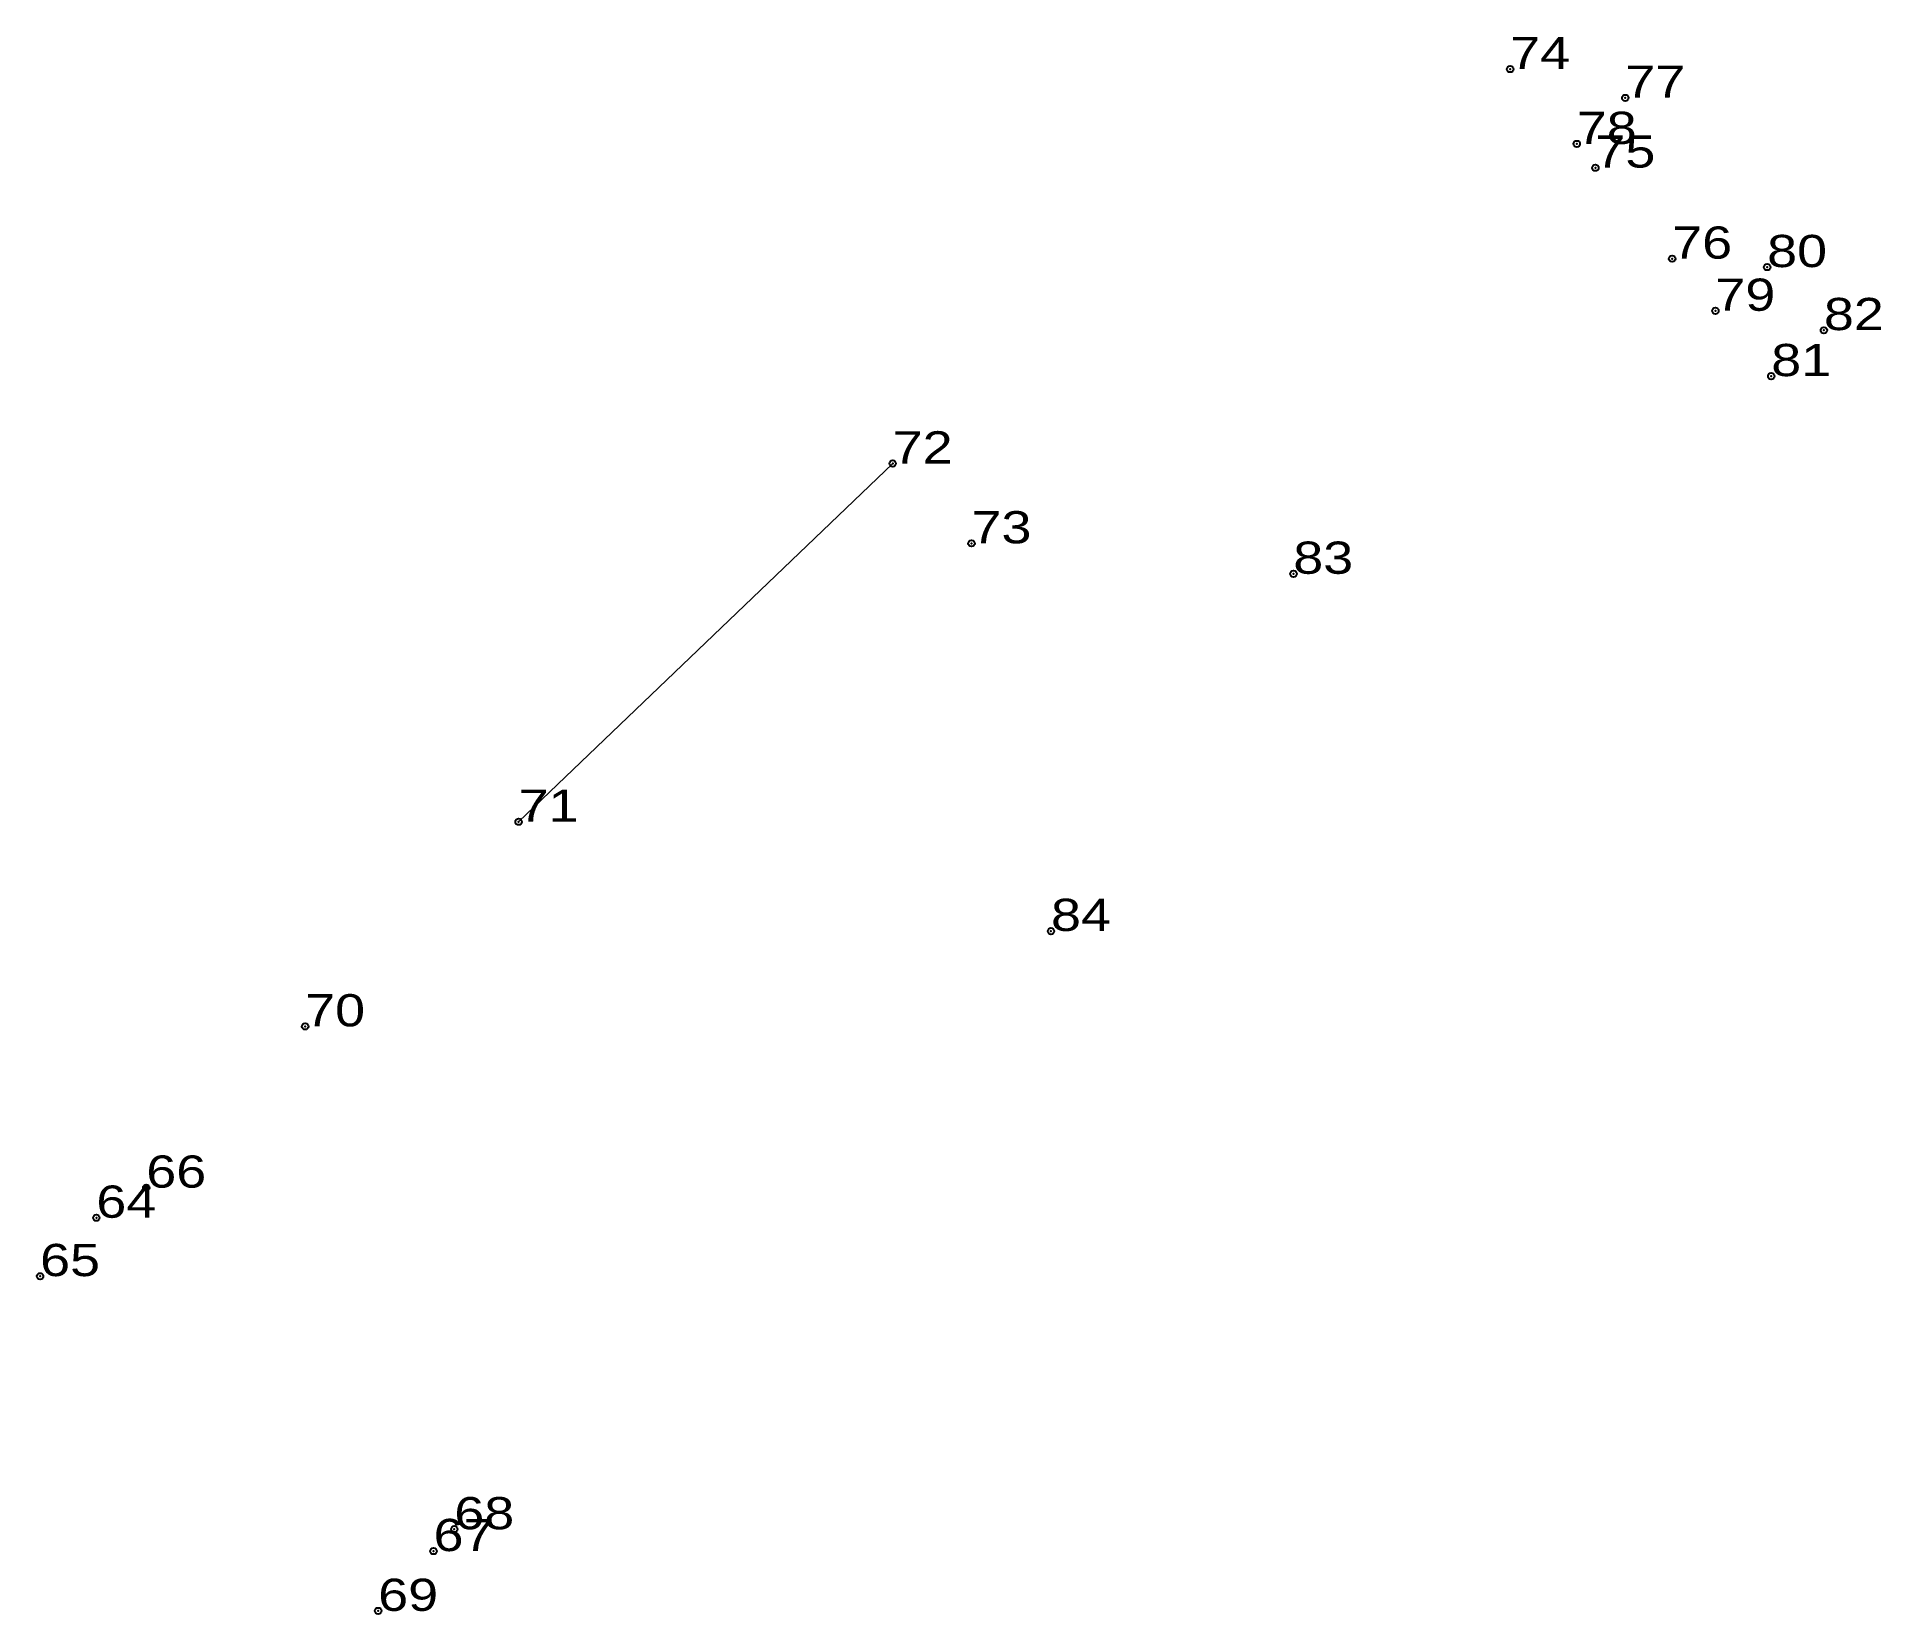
# Model space of a CAD drawing. Header units: metres. Extents: x 537071 to 552327, y 1837260 to 1840701.
# Drawn here: x 552224.3 to 552327.3, y 1840412 to 1840500.1 of the extents above.
import ezdxf

# ---------------------------------------------------------------- set-up
doc = ezdxf.new("R2010")
doc.units = ezdxf.units.M
doc.header["$LTSCALE"] = 0.72
doc.header["$PDMODE"] = 32
doc.header["$PDSIZE"] = 0.36
doc.layers.add('12', color=7, linetype='Continuous')
doc.layers.add('7', color=7, linetype='Continuous')
doc.layers.add('36', color=7, linetype='Continuous', lineweight=13)

msp = doc.modelspace()

# ---------------------------------------------------------------- linework, layer by layer
at = {"layer": '36'}
msp.add_line((552251.22, 1840456.28), (552272.11, 1840476.29), dxfattribs=at)
at = {"layer": '7'}
for p in [(552306.59, 1840498.32), (552313.02, 1840496.71), (552310.31, 1840494.14), (552311.35, 1840492.81), (552315.64, 1840487.73), (552320.94, 1840487.26), (552318.05, 1840484.82), (552324.11, 1840483.73), (552321.17, 1840481.17), (552272.11, 1840476.29), (552276.51, 1840471.83), (552294.49, 1840470.13), (552251.22, 1840456.28), (552280.95, 1840450.17), (552239.3, 1840444.85), (552230.43, 1840435.84), (552227.64, 1840434.16), (552224.5, 1840430.89), (552247.63, 1840416.77), (552246.47, 1840415.54), (552243.38, 1840412.2)]:
    msp.add_point(p, dxfattribs=at)

# ---------------------------------------------------------------- texts
at = {"layer": '12', "width": 1.25}
for s, p in [('74', (552306.59, 1840498.32)), ('77', (552313.02, 1840496.72)), ('78', (552310.31, 1840494.14)), ('75', (552311.35, 1840492.82)), ('76', (552315.64, 1840487.73)), ('80', (552320.94, 1840487.26)), ('79', (552318.05, 1840484.82)), ('82', (552324.11, 1840483.74)), ('81', (552321.17, 1840481.17)), ('72', (552272.11, 1840476.29)), ('73', (552276.51, 1840471.83)), ('83', (552294.48, 1840470.13)), ('71', (552251.22, 1840456.28)), ('84', (552280.95, 1840450.18)), ('70', (552239.3, 1840444.85)), ('66', (552230.43, 1840435.84)), ('64', (552227.64, 1840434.16)), ('65', (552224.5, 1840430.9)), ('68', (552247.63, 1840416.76)), ('67', (552246.47, 1840415.54)), ('69', (552243.38, 1840412.2))]:
    msp.add_text(s, height=1.8, dxfattribs=at).set_placement(p)

doc.saveas('drawing.dxf')
